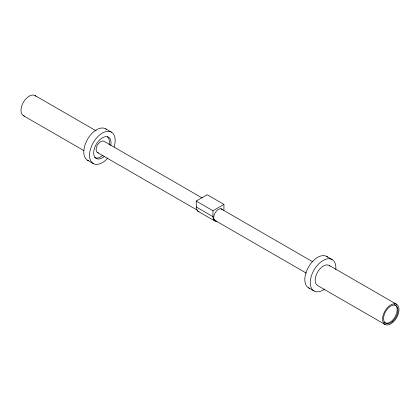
<?xml version="1.0" encoding="UTF-8"?>
<svg xmlns="http://www.w3.org/2000/svg" width="420" height="420" viewBox="0 0 420 420"><rect width="100%" height="100%" fill="white"/><g stroke="black" fill="none" stroke-linecap="round" stroke-linejoin="round"><path stroke-width="0.63" d="M217.014 221.335L215.686 221.372L214.552 220.868L197.815 211.202L196.392 208.745L196.203 201.075L207.186 194.733L223.923 204.398L223.923 210.284M196.203 201.075L212.945 210.735L223.923 204.398M197.815 211.202L198.949 211.706M105.667 128.83L111.416 132.148M326.713 256.452L332.136 259.581M35.028 95.561L96.18 130.867M329.212 265.409L396.596 304.311A11.623 6.71 -60 0 1 392.91 322.313A11.623 6.71 -60 0 1 382.846 316.502A11.623 6.71 -60 0 1 396.596 304.311M202.183 197.972L103.961 141.267A6.51 3.759 -60 0 0 97.057 145.777A6.51 3.759 -60 0 0 98.406 152.833M220.92 208.787L312.895 261.891M196.203 206.96L212.945 216.626L213.129 218.411L214.552 220.868M97.456 152.539L197.379 210.226M213.843 219.734L306.385 273.163M23.404 115.689L83.995 150.67M384.972 324.44L317.588 285.537A11.623 6.71 -60 0 1 318.119 271.252A11.623 6.71 -60 0 1 330.131 266.144M87.533 160.23L93.287 163.548M308.584 287.852L314.008 290.981M212.945 210.735L212.945 216.626M216.079 220.847A6.657 3.843 -60 0 1 215.103 212.861A6.657 3.843 -60 0 1 222.511 209.706M324.508 289.165A18.128 10.469 -60 0 1 310.259 283.232A18.128 10.469 -60 0 1 323.552 260.211A18.128 10.469 -60 0 1 335.811 269.582M107.919 157.972A18.128 10.469 -60 0 1 89.702 157.542A18.128 10.469 -60 0 1 103.945 132.242A18.128 10.469 -60 0 1 114.104 146.99M309.577 288.309A18.128 10.469 -60 0 1 308.584 266.915A18.128 10.469 -60 0 1 327.611 257.082M88.531 160.692A18.128 10.469 -60 0 1 87.533 139.293A18.128 10.469 -60 0 1 106.559 129.46M24.507 116.12A11.623 6.71 -60 0 1 23.404 102.27A11.623 6.71 -60 0 1 35.952 96.301M104.16 156.608A12.269 7.082 -60 0 1 93.692 153.379A12.269 7.082 -60 0 1 103.257 137.366A12.269 7.082 -60 0 1 110.733 145.603M107.352 136.626A12.269 7.082 -60 0 1 109.09 144.659M102.953 155.279A12.269 7.082 -60 0 1 94.573 157.526M394.102 304.673A10.217 5.896 -60 0 1 395.068 316.848A10.217 5.896 -60 0 1 384.043 322.098M392.653 321.353A10.217 5.896 -60 0 0 395.892 305.529A10.217 5.896 -60 0 0 383.806 316.244A10.217 5.896 -60 0 0 392.653 321.353"/></g></svg>
